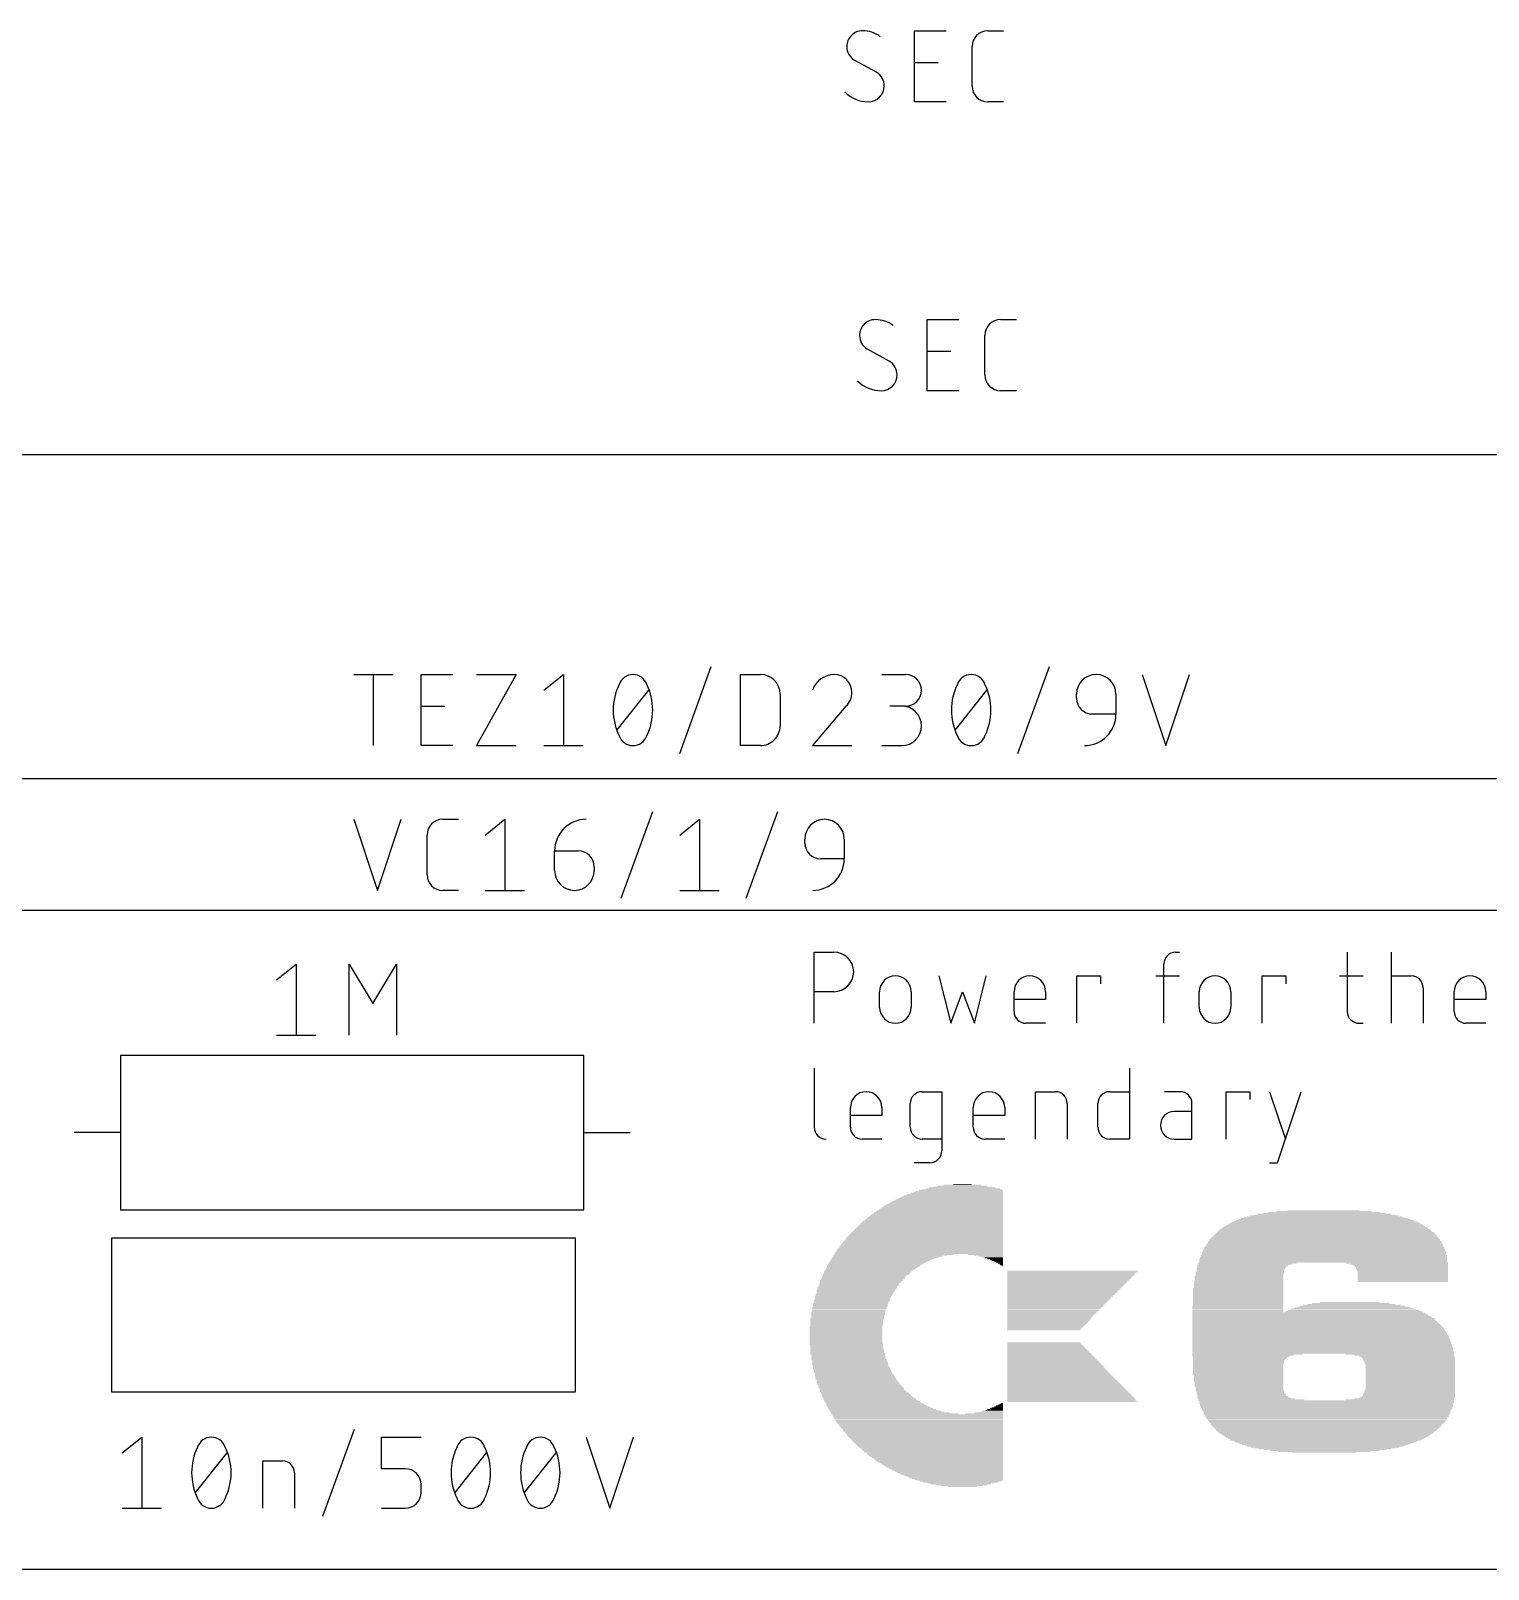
# Model space of a CAD drawing. Extents: x 0 to 124, y 0 to 91.
# Drawn here: x 26.81 to 50.78, y 0 to 25.3 of the extents above; entities that cross this region are included whole.
import ezdxf

# ---------------------------------------------------------------- set-up
doc = ezdxf.new("R2010")
doc.units = 0
doc.layers.add('20', color=30, linetype='CONTINUOUS')
doc.layers.add('21', color=253, linetype='CONTINUOUS')

# ---------------------------------------------------------------- blocks, each defined once
blk = doc.blocks.new('RECT')
blk.add_solid([(-0.5, -0.5), (0.5, -0.5), (-0.5, 0.5), (0.5, 0.5)])

msp = doc.modelspace()

# ---------------------------------------------------------------- linework, layer by layer
at = {"layer": '20'}
msp.add_line((11, 0), (112.5, 0), dxfattribs=at)
at = {"layer": '21'}
for p, q in [((41.3395, 24.1308), (41.3395, 25.2992)), ((41.3395, 25.2992), (41.8588, 25.2992)), ((42.5461, 25.2992), (42.8057, 25.2992)), ((40.7136, 24.6176), (40.3565, 24.8124)), ((42.2864, 24.3904), (42.2864, 25.0396)), ((41.3395, 24.7799), (41.729, 24.7799)), ((41.8588, 24.1308), (41.3395, 24.1308)), ((42.8057, 24.1308), (42.5461, 24.1308)), ((41.5495, 19.3808), (41.5495, 20.5492)), ((41.5495, 20.5492), (42.0688, 20.5492)), ((42.7561, 20.5492), (43.0157, 20.5492)), ((42.4964, 19.6404), (42.4964, 20.2896)), ((40.9236, 19.8676), (40.5665, 20.0624)), ((41.5495, 20.0299), (41.939, 20.0299)), ((42.0688, 19.3808), (41.5495, 19.3808)), ((43.0157, 19.3808), (42.7561, 19.3808)), ((22.21, 18.33), (61.21, 18.33)), ((32.1183, 14.713), (32.7674, 14.713)), ((32.4429, 13.5446), (32.4429, 14.713)), ((33.2255, 13.5446), (33.2255, 14.713)), ((33.2255, 14.713), (33.7447, 14.713)), ((34.1376, 14.713), (34.7867, 14.713)), ((34.7867, 14.713), (34.1376, 13.5446)), ((35.2425, 14.4533), (35.567, 14.713)), ((35.567, 14.713), (35.567, 13.5446)), ((37.4791, 13.4147), (37.9984, 14.8428)), ((38.481, 13.5446), (38.481, 14.713)), ((38.481, 14.713), (38.8055, 14.713)), ((40.8051, 14.713), (41.1945, 14.713)), ((43.0417, 13.4147), (43.561, 14.8428)), ((45.0836, 14.713), (45.473, 13.5446)), ((45.473, 13.5446), (45.8625, 14.713)), ((36.4504, 13.8042), (36.9697, 14.4533)), ((42.013, 13.8042), (42.5323, 14.4533)), ((33.2255, 14.1937), (33.6149, 14.1937)), ((39.1301, 14.3884), (39.1301, 13.8691)), ((40.2138, 14.1937), (39.6621, 13.5446)), ((41.1945, 14.1937), (40.9349, 14.1937)), ((44.0055, 14.3235), (44.0055, 14.3884)), ((44.6546, 14.3884), (44.6546, 14.0638)), ((44.6546, 14.0638), (44.2651, 14.0638)), ((33.7447, 13.5446), (33.2255, 13.5446)), ((34.1376, 13.5446), (34.7867, 13.5446)), ((35.2425, 13.5446), (35.8916, 13.5446)), ((38.8055, 13.5446), (38.481, 13.5446)), ((39.6621, 13.5446), (40.3112, 13.5446)), ((40.8051, 13.5446), (41.1296, 13.5446)), ((67.5, 13), (15.5, 13)), ((36.5153, 11.0335), (37.0346, 12.4615)), ((38.5727, 11.0335), (39.092, 12.4615)), ((32.1183, 12.3317), (32.5078, 11.1633)), ((32.5078, 11.1633), (32.8972, 12.3317)), ((33.5825, 12.3317), (33.8422, 12.3317)), ((34.2787, 12.0721), (34.6033, 12.3317)), ((34.6033, 12.3317), (34.6033, 11.1633)), ((37.4791, 12.0721), (37.8037, 12.3317)), ((37.8037, 12.3317), (37.8037, 11.1633)), ((33.3229, 11.4229), (33.3229, 12.0721)), ((39.5365, 11.9422), (39.5365, 12.0071)), ((40.1856, 12.0071), (40.1856, 11.6826)), ((35.4217, 11.8124), (35.8112, 11.8124)), ((35.4217, 11.4879), (35.4217, 11.8124)), ((40.1856, 11.6826), (39.7961, 11.6826)), ((36.0708, 11.5528), (36.0708, 11.4879)), ((33.8422, 11.1633), (33.5825, 11.1633)), ((34.2787, 11.1633), (34.9278, 11.1633)), ((37.4791, 11.1633), (38.1282, 11.1633)), ((70.21, 10.83), (13.21, 10.83)), ((39.6908, 8.9783), (39.6908, 10.1467)), ((39.6908, 10.1467), (40.0154, 10.1467)), ((45.635, 10.1467), (45.6999, 10.1467)), ((48.4587, 10.1467), (48.4587, 9.173)), ((49.1876, 8.9783), (49.1876, 10.1467)), ((30.8483, 9.6908), (31.1729, 9.9505)), ((31.1729, 9.9505), (31.1729, 8.782)), ((32.0407, 8.782), (32.0407, 9.9505)), ((32.0407, 9.9505), (32.4302, 9.3013)), ((32.4302, 9.3013), (32.8196, 9.9505)), ((32.8196, 9.9505), (32.8196, 8.782)), ((45.4402, 8.9783), (45.4402, 9.952)), ((41.7426, 9.7572), (41.9373, 8.9783)), ((42.3268, 8.9783), (42.5215, 9.7572)), ((44.0126, 8.9783), (44.0126, 9.7572)), ((44.0126, 9.7572), (44.4021, 9.7572)), ((44.4021, 9.7572), (44.4021, 9.6274)), ((45.3104, 9.7572), (45.6999, 9.7572)), ((47.0606, 8.9783), (47.0606, 9.7572)), ((47.0606, 9.7572), (47.4501, 9.7572)), ((47.4501, 9.7572), (47.4501, 9.6274)), ((48.3288, 9.7572), (48.7183, 9.7572)), ((49.1876, 9.7572), (49.5121, 9.7572)), ((40.0154, 9.4976), (39.6908, 9.4976)), ((40.7675, 9.2379), (40.7675, 9.4976)), ((41.2868, 9.4976), (41.2868, 9.2379)), ((41.9373, 8.9783), (42.132, 9.4976)), ((42.132, 9.4976), (42.3268, 8.9783)), ((42.9773, 9.173), (42.9773, 9.4976)), ((43.4966, 9.3678), (42.9773, 9.3678)), ((43.4966, 9.4976), (43.4966, 9.3678)), ((46.0253, 9.2379), (46.0253, 9.4976)), ((46.5446, 9.4976), (46.5446, 9.2379)), ((49.7069, 9.5625), (49.7069, 8.9783)), ((50.2163, 9.173), (50.2163, 9.4976)), ((50.7356, 9.3678), (50.2163, 9.3678)), ((50.7356, 9.4976), (50.7356, 9.3678)), ((43.4966, 8.9783), (43.172, 8.9783)), ((48.6534, 8.9783), (48.7183, 8.9783)), ((50.7356, 8.9783), (50.411, 8.9783)), ((30.8483, 8.782), (31.4974, 8.782)), ((35.9, 8.45), (28.28, 8.45)), ((28.28, 8.45), (28.28, 5.91)), ((35.9, 5.91), (35.9, 8.45)), ((39.6908, 8.2417), (39.6908, 7.268)), ((44.8755, 8.2417), (44.8755, 7.0733)), ((41.4649, 7.8522), (41.7894, 7.8522)), ((41.7894, 7.8522), (41.7894, 6.8786)), ((43.3334, 7.0733), (43.3334, 7.8522)), ((43.3334, 7.8522), (43.658, 7.8522)), ((44.551, 7.8522), (44.8755, 7.8522)), ((45.7095, 7.8522), (45.4499, 7.8522)), ((46.4643, 7.0733), (46.4643, 7.8522)), ((46.4643, 7.8522), (46.8537, 7.8522)), ((46.8537, 7.8522), (46.8537, 7.7224)), ((47.1815, 7.8522), (47.4412, 7.0733)), ((47.3114, 6.6838), (47.7008, 7.8522)), ((40.2854, 7.268), (40.2854, 7.5926)), ((40.8047, 7.5926), (40.8047, 7.4628)), ((41.2702, 7.268), (41.2702, 7.6575)), ((42.3047, 7.268), (42.3047, 7.5926)), ((42.824, 7.5926), (42.824, 7.4628)), ((43.8527, 7.6575), (43.8527, 7.0733)), ((44.3562, 7.268), (44.3562, 7.6575)), ((45.9042, 7.0733), (45.9042, 7.6575)), ((40.8047, 7.4628), (40.2854, 7.4628)), ((42.824, 7.4628), (42.3047, 7.4628)), ((45.9042, 7.5277), (45.6121, 7.5277)), ((28.28, 7.18), (27.518, 7.18)), ((35.9, 7.18), (36.662, 7.18)), ((40.8047, 7.0733), (40.4802, 7.0733)), ((41.7894, 7.0733), (41.4649, 7.0733)), ((42.824, 7.0733), (42.4995, 7.0733)), ((44.8755, 7.0733), (44.551, 7.0733)), ((45.6121, 7.0733), (45.9042, 7.0733)), ((41.5947, 6.6838), (41.3351, 6.6838)), ((47.1815, 6.6838), (47.3114, 6.6838)), ((28.28, 5.91), (35.9, 5.91)), ((28.14, 2.91), (28.14, 5.45)), ((28.14, 5.45), (35.76, 5.45)), ((35.76, 5.45), (35.76, 2.91)), ((35.76, 2.91), (28.14, 2.91)), ((31.6117, 0.8735), (32.131, 2.3015)), ((28.3083, 1.9121), (28.6329, 2.1717)), ((28.6329, 2.1717), (28.6329, 1.0033)), ((32.5755, 1.6524), (32.5755, 2.1717)), ((32.5755, 2.1717), (33.2246, 2.1717)), ((35.9396, 2.1717), (36.329, 1.0033)), ((36.329, 1.0033), (36.7185, 2.1717)), ((29.5162, 1.2629), (30.0355, 1.9121)), ((30.6211, 1.0033), (30.6211, 1.7822)), ((30.6211, 1.7822), (30.9457, 1.7822)), ((33.7834, 1.2629), (34.3027, 1.9121)), ((34.9264, 1.2629), (35.4457, 1.9121)), ((31.1404, 1.5875), (31.1404, 1.0033)), ((32.965, 1.6524), (32.5755, 1.6524)), ((33.2246, 1.2629), (33.2246, 1.3928)), ((28.3083, 1.0033), (28.9574, 1.0033)), ((32.5755, 1.0033), (32.965, 1.0033))]:
    msp.add_line(p, q, dxfattribs=at)
for centre, radius, start, end in [((40.4864, 25.0396), 0.2596, 89.9993, 180), ((40.4864, 24.8124), 0.4868, 53.1301, 89.9993), ((42.5461, 25.0396), 0.2596, 90.0007, 180), ((40.4904, 25.0396), 0.2637, 179.9998, 239.4902), ((40.5797, 24.3904), 0.2637, 0.0001, 59.4899), ((40.5837, 24.6793), 0.5485, 224.761, 269.9999), ((40.5837, 24.3904), 0.2596, 270, 0), ((42.5461, 24.3904), 0.2596, 180, 270), ((40.6964, 20.2896), 0.2596, 89.9993, 180), ((40.6964, 20.0624), 0.4868, 53.1301, 89.9993), ((42.7561, 20.2896), 0.2596, 90.0007, 180), ((40.7004, 20.2896), 0.2637, 179.9998, 239.4902), ((40.7897, 19.6404), 0.2637, 0.0001, 59.4899), ((40.7937, 19.9293), 0.5485, 224.761, 269.9999), ((40.7937, 19.6404), 0.2596, 270, 0), ((42.7561, 19.6404), 0.2596, 180, 270), ((36.71, 14.4728), 0.2402, 90, 161.0751), ((36.71, 14.4728), 0.2402, 18.9248, 90.0002), ((38.8055, 14.3884), 0.3246, 0, 90), ((40.0191, 14.3377), 0.3753, 90.0001, 162.0549), ((40.0191, 14.4209), 0.2921, 0, 90), ((41.1945, 14.4533), 0.2596, 270, 90), ((42.2726, 14.4728), 0.2402, 90, 161.0751), ((42.2726, 14.4728), 0.2402, 18.9248, 90.0002), ((44.33, 14.3884), 0.3246, 0, 180), ((37.3483, 14.1288), 0.9628, 154.0109, 180.0001), ((36.0718, 14.1288), 0.9629, 359.9999, 25.9891), ((39.9974, 14.4209), 0.3138, 313.604, 359.9996), ((42.9109, 14.1288), 0.9628, 154.0109, 180.0001), ((41.6343, 14.1288), 0.9629, 359.9999, 25.9891), ((41.1296, 13.8691), 0.3246, 270, 90), ((44.2651, 14.3235), 0.2596, 180, 270), ((37.3484, 14.1288), 0.9629, 180, 205.9888), ((36.0717, 14.1288), 0.9629, 334.0112, 360), ((42.9109, 14.1288), 0.9629, 180, 205.9888), ((41.6343, 14.1288), 0.9629, 334.0112, 360), ((44.1353, 14.0638), 0.5193, 270, 0), ((36.71, 13.7847), 0.2402, 198.9254, 269.9998), ((36.71, 13.7847), 0.2402, 270, 341.0747), ((38.8055, 13.8691), 0.3246, 269.9994, 0), ((42.2726, 13.7847), 0.2402, 198.9254, 269.9998), ((42.2726, 13.7847), 0.2402, 270, 341.0747), ((33.5825, 12.0721), 0.2596, 90.0007, 180), ((35.941, 11.8124), 0.5193, 90.0003, 180), ((39.8611, 12.0071), 0.3246, 0, 180), ((39.7961, 11.9422), 0.2596, 180, 270), ((35.8112, 11.5528), 0.2596, 0, 90), ((39.6663, 11.6826), 0.5193, 270, 0), ((33.5825, 11.4229), 0.2596, 180, 270), ((35.7463, 11.4879), 0.3246, 180, 0), ((40.0154, 9.8221), 0.3246, 270, 90), ((45.635, 9.952), 0.1947, 90.0009, 180), ((41.0271, 9.4976), 0.2596, 0, 180), ((43.2369, 9.4976), 0.2596, 0, 180), ((46.2849, 9.4976), 0.2596, 0, 180), ((49.5121, 9.5625), 0.1947, 0.0009, 90), ((50.4759, 9.4976), 0.2596, 0, 180), ((41.0271, 9.2379), 0.2596, 180, 0), ((43.172, 9.173), 0.1947, 180, 270), ((46.2849, 9.2379), 0.2596, 180, 0), ((48.6534, 9.173), 0.1947, 180, 270), ((50.411, 9.173), 0.1947, 180, 270), ((40.5451, 7.5926), 0.2596, 0, 180), ((41.4649, 7.6575), 0.1947, 90, 180), ((42.5644, 7.5926), 0.2596, 0, 180), ((43.658, 7.6575), 0.1947, 0.0009, 90), ((44.551, 7.6575), 0.1947, 90, 180), ((45.7095, 7.6575), 0.1947, 0, 90), ((45.6121, 7.3005), 0.2272, 90, 270), ((39.8855, 7.268), 0.1947, 180, 270), ((40.4802, 7.268), 0.1947, 180, 270), ((41.4649, 7.268), 0.1947, 180, 270), ((42.4995, 7.268), 0.1947, 180, 270), ((44.551, 7.268), 0.1947, 180, 270), ((41.5947, 6.8786), 0.1947, 270.0009, 0), ((29.7759, 1.9315), 0.2402, 90, 161.0751), ((29.7759, 1.9315), 0.2402, 18.9248, 90.0002), ((34.043, 1.9315), 0.2402, 90, 161.0751), ((34.043, 1.9315), 0.2402, 18.9248, 90.0002), ((35.186, 1.9315), 0.2402, 90, 161.0751), ((35.186, 1.9315), 0.2402, 18.9248, 90.0002), ((30.4141, 1.5875), 0.9628, 154.0109, 180.0001), ((29.1376, 1.5875), 0.9629, 359.9999, 25.9891), ((30.9457, 1.5875), 0.1947, 0.0009, 90), ((34.6813, 1.5875), 0.9628, 154.0109, 180.0001), ((33.4047, 1.5875), 0.9629, 359.9999, 25.9891), ((35.8243, 1.5875), 0.9628, 154.0109, 180.0001), ((34.5477, 1.5875), 0.9629, 359.9999, 25.9891), ((30.4142, 1.5875), 0.9629, 180, 205.9888), ((29.1375, 1.5875), 0.9629, 334.0112, 360), ((32.965, 1.3928), 0.2596, 0, 90), ((34.6814, 1.5875), 0.9629, 180, 205.9888), ((33.4047, 1.5875), 0.9629, 334.0112, 360), ((35.8244, 1.5875), 0.9629, 180, 205.9888), ((34.5477, 1.5875), 0.9629, 334.0112, 360), ((29.7759, 1.2435), 0.2402, 198.9254, 269.9998), ((29.7759, 1.2435), 0.2402, 270, 341.0747), ((32.965, 1.2629), 0.2596, 270, 0), ((34.043, 1.2435), 0.2402, 198.9254, 269.9998), ((34.043, 1.2435), 0.2402, 270, 341.0747), ((35.186, 1.2435), 0.2402, 198.9254, 269.9998), ((35.186, 1.2435), 0.2402, 270, 341.0747)]:
    msp.add_arc(centre, radius, start, end, dxfattribs=at)

# ---------------------------------------------------------------- block references
at = {"layer": '21', "yscale": 0.0144}
for p, xscale in [((42.1281, 6.3287), 0.3024), ((41.9121, 6.0695), 1.7712), ((41.9193, 6.0838), 1.7568), ((41.9409, 6.0983), 1.7136), ((41.9553, 6.1127), 1.6848), ((41.9697, 6.1271), 1.656), ((41.9841, 6.1414), 1.6272), ((42.0057, 6.1559), 1.584), ((42.0201, 6.1703), 1.5552), ((42.0417, 6.1847), 1.512), ((42.0633, 6.1991), 1.4688), ((42.0849, 6.2134), 1.4256), ((42.1065, 6.2279), 1.3824), ((42.1209, 6.2423), 1.3248), ((42.1281, 6.2567), 1.224), ((42.1209, 6.2711), 1.0944), ((42.1281, 6.2854), 0.9648), ((42.1281, 6.2999), 0.8208), ((42.1281, 6.3143), 0.6192), ((41.7105, 5.8247), 2.1744), ((41.7177, 5.8391), 2.16), ((41.7321, 5.8535), 2.1312), ((41.7393, 5.8679), 2.1168), ((41.7537, 5.8822), 2.088), ((41.7609, 5.8967), 2.0736), ((41.7753, 5.9111), 2.0448), ((41.7825, 5.9255), 2.0304), ((41.7969, 5.9398), 2.0016), ((41.8041, 5.9543), 1.9872), ((41.8185, 5.9687), 1.9584), ((41.8257, 5.9831), 1.944), ((41.8401, 5.9975), 1.9152), ((41.8545, 6.0118), 1.8864), ((41.8689, 6.0263), 1.8576), ((41.8833, 6.0407), 1.8288), ((41.8977, 6.0551), 1.8), ((48.0897, 5.8247), 2.3184), ((48.0825, 5.8391), 2.1888), ((48.0825, 5.8535), 2.016), ((48.0825, 5.8679), 1.8432), ((48.0753, 5.8822), 1.5696), ((48.0681, 5.8967), 1.1808), ((41.5665, 5.5655), 2.4624), ((41.5737, 5.5799), 2.448), ((41.5809, 5.5943), 2.4336), ((41.5881, 5.6086), 2.4192), ((41.5953, 5.6231), 2.4048), ((41.6025, 5.6375), 2.3904), ((41.6097, 5.6519), 2.376), ((41.6169, 5.6663), 2.3616), ((41.6241, 5.6806), 2.3472), ((41.6313, 5.6951), 2.3328), ((41.6385, 5.7095), 2.3184), ((41.6457, 5.7239), 2.304), ((41.6601, 5.7382), 2.2752), ((41.6673, 5.7527), 2.2608), ((41.6745, 5.7671), 2.2464), ((41.6817, 5.7815), 2.232), ((41.6961, 5.7959), 2.2032), ((41.7033, 5.8102), 2.1888), ((48.0897, 5.5655), 3.4992), ((48.0897, 5.5799), 3.4704), ((48.0969, 5.5943), 3.4272), ((48.0897, 5.6086), 3.384), ((48.0897, 5.6231), 3.3552), ((48.0897, 5.6375), 3.2976), ((48.0897, 5.6519), 3.24), ((48.0897, 5.6663), 3.2112), ((48.0897, 5.6806), 3.1536), ((48.0897, 5.6951), 3.096), ((48.0897, 5.7095), 3.0384), ((48.0825, 5.7239), 2.9664), ((48.0897, 5.7382), 2.8944), ((48.0825, 5.7527), 2.8224), ((48.0825, 5.7671), 2.736), ((48.0825, 5.7815), 2.6496), ((48.0897, 5.7959), 2.5488), ((48.0825, 5.8102), 2.448), ((41.4513, 5.3063), 2.6928), ((41.4585, 5.3207), 2.6784), ((41.4657, 5.335), 2.664), ((41.4729, 5.3639), 2.6496), ((41.4729, 5.3495), 2.6496), ((41.4801, 5.3783), 2.6352), ((41.4873, 5.3927), 2.6208), ((41.4945, 5.407), 2.6064), ((41.5017, 5.4359), 2.592), ((41.5017, 5.4215), 2.592), ((41.5089, 5.4503), 2.5776), ((41.5161, 5.4647), 2.5632), ((41.5233, 5.479), 2.5488), ((41.5305, 5.4935), 2.5344), ((41.5377, 5.5079), 2.52), ((41.5449, 5.5223), 2.5056), ((41.5521, 5.5366), 2.4912), ((41.5593, 5.5511), 2.4768), ((48.0825, 5.3063), 3.9168), ((48.0825, 5.335), 3.888), ((48.0897, 5.3207), 3.9024), ((48.0897, 5.3495), 3.8736), ((48.0897, 5.3783), 3.8448), ((48.0897, 5.3639), 3.8448), ((48.0897, 5.3927), 3.816), ((48.0897, 5.4215), 3.7872), ((48.0897, 5.407), 3.7872), ((48.0897, 5.4359), 3.7584), ((48.0897, 5.4503), 3.7296), ((48.0897, 5.4647), 3.7008), ((48.0969, 5.479), 3.6864), ((48.0969, 5.4935), 3.6576), ((48.0969, 5.5079), 3.6288), ((48.0969, 5.5223), 3.6), ((48.0969, 5.5366), 3.5712), ((48.0897, 5.5511), 3.528), ((40.7529, 5.0615), 1.6128), ((40.7889, 5.0903), 1.656), ((40.7745, 5.0758), 1.6272), ((40.8177, 5.1047), 1.6848), ((40.8681, 5.1334), 1.7568), ((40.8465, 5.1191), 1.7136), ((40.9401, 5.1623), 1.872), ((40.9041, 5.1479), 1.8), ((41.0049, 5.1767), 1.9728), ((41.4153, 5.2054), 2.7648), ((41.4153, 5.1911), 2.7648), ((41.4225, 5.2199), 2.7504), ((41.4297, 5.2487), 2.736), ((41.4297, 5.2343), 2.736), ((41.4369, 5.2631), 2.7216), ((41.4441, 5.2774), 2.7072), ((41.4513, 5.2919), 2.6928), ((42.5097, 5.1767), 0.576), ((42.5601, 5.1623), 0.4752), ((42.5961, 5.1479), 0.4032), ((42.6249, 5.1334), 0.3456), ((42.6465, 5.1191), 0.3024), ((42.6681, 5.1047), 0.2592), ((42.6897, 5.0903), 0.216), ((42.7041, 5.0758), 0.1872), ((42.7257, 5.0615), 0.144), ((48.0609, 5.0903), 4.0752), ((48.0609, 5.0758), 4.0752), ((48.0609, 5.0615), 4.0752), ((48.0681, 5.1334), 4.0608), ((48.0681, 5.1191), 4.0608), ((48.0681, 5.1047), 4.0608), ((48.0753, 5.1623), 4.0464), ((48.0753, 5.1479), 4.0464), ((48.0753, 5.2054), 4.0176), ((48.0753, 5.1911), 4.0176), ((48.0753, 5.1767), 4.0176), ((48.0753, 5.2343), 3.9888), ((48.0825, 5.2199), 4.0032), ((48.0825, 5.2631), 3.9744), ((48.0825, 5.2487), 3.9744), ((48.0825, 5.2919), 3.9456), ((48.0825, 5.2774), 3.9456), ((40.5009, 4.8022), 1.368), ((40.5369, 4.8455), 1.4112), ((40.5225, 4.8311), 1.3824), ((40.5153, 4.8167), 1.368), ((40.5585, 4.8742), 1.4256), ((40.5513, 4.8599), 1.4112), ((40.5801, 4.9031), 1.44), ((40.5729, 4.8887), 1.4256), ((40.6089, 4.9318), 1.4688), ((40.5945, 4.9175), 1.44), ((40.6377, 4.9607), 1.4976), ((40.6233, 4.9463), 1.4688), ((40.6665, 4.9895), 1.5264), ((40.6521, 4.9751), 1.4976), ((40.6953, 5.0183), 1.5552), ((40.6809, 5.0038), 1.5264), ((40.7169, 5.0327), 1.5696), ((40.7385, 5.0471), 1.584), ((42.7401, 5.0471), 0.1152), ((42.7545, 5.0327), 0.0864), ((42.7689, 5.0183), 0.0576), ((42.7761, 5.0038), 0.0432), ((42.7905, 4.9895), 0.0144), ((43.9425, 4.9031), 2.1456), ((43.9353, 4.8887), 2.1312), ((43.9281, 4.8742), 2.1168), ((43.9209, 4.8599), 2.1024), ((43.9137, 4.8455), 2.088), ((43.9065, 4.8311), 2.0736), ((43.8993, 4.8167), 2.0592), ((43.8921, 4.8022), 2.0448), ((46.6785, 4.8167), 1.4544), ((46.6785, 4.8022), 1.4544), ((46.6929, 4.8887), 1.4544), ((46.6929, 4.8742), 1.4544), ((46.6857, 4.8599), 1.44), ((46.6857, 4.8455), 1.44), ((46.6857, 4.8311), 1.44), ((46.7073, 4.9463), 1.4544), ((46.7073, 4.9318), 1.4544), ((46.7001, 4.9175), 1.44), ((46.7001, 4.9031), 1.44), ((46.7505, 5.0038), 1.512), ((46.7361, 4.9895), 1.4832), ((46.7289, 4.9751), 1.4688), ((46.7217, 4.9607), 1.4544), ((48.0609, 5.0471), 4.104), ((46.8153, 5.0327), 1.6128), ((46.7793, 5.0183), 1.5408), ((49.2777, 5.0327), 1.6704), ((49.3137, 5.0183), 1.5984), ((49.3281, 5.0038), 1.5696), ((49.3425, 4.9895), 1.5408), ((49.3497, 4.9751), 1.5264), ((49.3569, 4.9607), 1.512), ((49.3569, 4.9463), 1.512), ((49.3641, 4.9318), 1.4976), ((49.3641, 4.9175), 1.4976), ((49.3713, 4.9031), 1.4832), ((49.3713, 4.8887), 1.4832), ((49.3713, 4.8742), 1.4832), ((49.3713, 4.8599), 1.4832), ((49.3713, 4.8455), 1.4832), ((49.3713, 4.8311), 1.4832), ((49.3713, 4.8167), 1.4832), ((49.3713, 4.8022), 1.4832), ((40.3785, 4.5863), 1.296), ((40.3713, 4.5719), 1.2816), ((40.3641, 4.5575), 1.2672), ((40.4001, 4.6295), 1.3104), ((40.3929, 4.6151), 1.296), ((40.3857, 4.6006), 1.2816), ((40.4145, 4.6582), 1.3104), ((40.4073, 4.6439), 1.296), ((40.4361, 4.7015), 1.3248), ((40.4289, 4.6871), 1.3104), ((40.4289, 4.6726), 1.3104), ((40.4649, 4.7447), 1.3536), ((40.4577, 4.7302), 1.3392), ((40.4505, 4.7159), 1.3248), ((40.4865, 4.7735), 1.368), ((40.4793, 4.7591), 1.3536), ((40.5009, 4.7879), 1.368), ((43.8849, 4.7879), 2.0304), ((43.8777, 4.7735), 2.016), ((43.8705, 4.7591), 2.0016), ((43.8633, 4.7447), 1.9872), ((43.8561, 4.7302), 1.9728), ((43.8489, 4.7159), 1.9584), ((43.8417, 4.7015), 1.944), ((43.8345, 4.6871), 1.9296), ((43.8273, 4.6726), 1.9152), ((43.8201, 4.6582), 1.9008), ((43.8129, 4.6439), 1.8864), ((43.8057, 4.6295), 1.872), ((43.7985, 4.6151), 1.8576), ((43.7913, 4.6006), 1.8432), ((43.7841, 4.5863), 1.8288), ((43.7769, 4.5719), 1.8144), ((43.7697, 4.5575), 1.8), ((46.6641, 4.6151), 1.4832), ((46.6641, 4.6006), 1.4832), ((46.6641, 4.5863), 1.4832), ((46.6641, 4.5719), 1.4832), ((46.6641, 4.5575), 1.4832), ((46.6713, 4.7302), 1.4688), ((46.6713, 4.7159), 1.4688), ((46.6713, 4.7015), 1.4688), ((46.6713, 4.6871), 1.4688), ((46.6713, 4.6726), 1.4688), ((46.6713, 4.6582), 1.4688), ((46.6713, 4.6439), 1.4688), ((46.6713, 4.6295), 1.4688), ((46.6785, 4.7879), 1.4544), ((46.6785, 4.7735), 1.4544), ((46.6785, 4.7591), 1.4544), ((46.6785, 4.7447), 1.4544), ((49.3713, 4.7879), 1.4832), ((49.3713, 4.7735), 1.4832), ((49.3713, 4.7591), 1.4832), ((49.3713, 4.7447), 1.4832), ((49.3713, 4.7302), 1.4832), ((40.2705, 4.3127), 1.224), ((40.2705, 4.2983), 1.224), ((40.2921, 4.3703), 1.2384), ((40.2849, 4.3559), 1.224), ((40.2849, 4.3415), 1.224), ((40.2849, 4.327), 1.224), ((40.3137, 4.4279), 1.2528), ((40.3065, 4.4135), 1.2384), ((40.3065, 4.399), 1.2384), ((40.2993, 4.3847), 1.224), ((40.3281, 4.4855), 1.2528), ((40.3281, 4.471), 1.2528), ((40.3209, 4.4566), 1.2384), ((40.3209, 4.4423), 1.2384), ((40.3497, 4.5286), 1.2672), ((40.3497, 4.5143), 1.2672), ((40.3425, 4.4999), 1.2528), ((40.3641, 4.5431), 1.2672), ((43.7625, 4.5431), 1.7856), ((43.7553, 4.5286), 1.7712), ((43.7481, 4.5143), 1.7568), ((43.7409, 4.4999), 1.7424), ((43.7337, 4.4855), 1.728), ((43.7265, 4.471), 1.7136), ((43.7193, 4.4566), 1.6992), ((43.7121, 4.4423), 1.6848), ((43.7049, 4.4279), 1.6704), ((43.6977, 4.4135), 1.656), ((43.6905, 4.399), 1.6416), ((43.6833, 4.3847), 1.6272), ((43.6761, 4.3703), 1.6128), ((43.6689, 4.3559), 1.5984), ((43.6617, 4.3415), 1.584), ((43.6545, 4.327), 1.5696), ((43.6473, 4.3127), 1.5552), ((43.6401, 4.2983), 1.5408), ((46.6569, 4.327), 1.4976), ((46.6569, 4.3127), 1.4976), ((46.6569, 4.2983), 1.4976), ((46.6641, 4.5431), 1.4832), ((46.6641, 4.5286), 1.4832), ((46.6641, 4.5143), 1.4832), ((46.6641, 4.4999), 1.4832), ((46.6641, 4.4855), 1.4832), ((46.6641, 4.471), 1.4832), ((46.6641, 4.4566), 1.4832), ((46.6641, 4.4423), 1.4832), ((46.6641, 4.4279), 1.4832), ((46.6641, 4.4135), 1.4832), ((46.6641, 4.399), 1.4832), ((46.6641, 4.3847), 1.4832), ((46.6641, 4.3703), 1.4832), ((46.6641, 4.3559), 1.4832), ((46.6641, 4.3415), 1.4832), ((48.5505, 4.2983), 1.9152), ((48.5505, 4.3127), 1.8288), ((48.5433, 4.327), 1.728), ((48.5361, 4.3415), 1.5984), ((48.5289, 4.3559), 1.44), ((48.5145, 4.3703), 1.2672), ((48.5001, 4.3847), 0.9792), ((40.2345, 4.1254), 1.2096), ((40.2345, 4.1111), 1.2096), ((40.2273, 4.0967), 1.1952), ((40.2273, 4.0823), 1.1952), ((40.2273, 4.0678), 1.1952), ((40.2273, 4.0534), 1.1952), ((40.2489, 4.2263), 1.2096), ((40.2489, 4.2119), 1.2096), ((40.2489, 4.1974), 1.2096), ((40.2489, 4.1831), 1.2096), ((40.2417, 4.1687), 1.1952), ((40.2417, 4.1543), 1.1952), ((40.2417, 4.1399), 1.1952), ((40.2705, 4.2839), 1.224), ((40.2633, 4.2694), 1.2096), ((40.2633, 4.255), 1.2096), ((40.2633, 4.2407), 1.2096), ((43.6329, 4.2839), 1.5264), ((43.6257, 4.2694), 1.512), ((43.6185, 4.255), 1.4976), ((43.6113, 4.2407), 1.4832), ((43.6041, 4.2263), 1.4688), ((43.5969, 4.2119), 1.4544), ((43.5897, 4.1974), 1.44), ((43.5825, 4.1831), 1.4256), ((43.5753, 4.1687), 1.4112), ((43.5681, 4.1543), 1.3968), ((43.5609, 4.1399), 1.3824), ((43.5537, 4.1254), 1.368), ((43.5537, 4.1111), 1.368), ((43.5465, 4.0967), 1.3536), ((43.5393, 4.0823), 1.3392), ((43.5321, 4.0678), 1.3248), ((43.5249, 4.0534), 1.3104), ((46.6569, 4.2839), 1.4976), ((46.6569, 4.2694), 1.4976), ((46.6569, 4.255), 1.4976), ((46.6569, 4.2407), 1.4976), ((46.6569, 4.2263), 1.4976), ((47.8233, 4.2119), 3.8304), ((47.8377, 4.1974), 3.8592), ((47.8449, 4.1831), 3.8736), ((47.8593, 4.1687), 3.9024), ((47.8737, 4.1543), 3.9312), ((47.8809, 4.1399), 3.9456), ((47.8953, 4.1254), 3.9744), ((47.9025, 4.1111), 3.9888), ((47.9097, 4.0967), 4.0032), ((47.9169, 4.0823), 4.0176), ((47.9241, 4.0678), 4.032), ((47.9313, 4.0534), 4.0464), ((48.5649, 4.2263), 2.2896), ((48.5577, 4.2407), 2.2176), ((48.5577, 4.255), 2.16), ((48.5577, 4.2694), 2.0736), ((48.5505, 4.2839), 2.0016), ((40.2129, 3.9815), 1.1952), ((40.2129, 3.9671), 1.1952), ((40.2129, 3.9527), 1.1952), ((40.2129, 3.9383), 1.1952), ((40.2129, 3.9239), 1.1952), ((40.2129, 3.9095), 1.1952), ((40.2129, 3.8951), 1.1952), ((40.2129, 3.8807), 1.1952), ((40.2129, 3.8662), 1.1952), ((40.2129, 3.8519), 1.1952), ((40.2129, 3.8375), 1.1952), ((40.2129, 3.8231), 1.1952), ((40.2129, 3.8087), 1.1952), ((40.2129, 3.7943), 1.1952), ((40.2273, 4.0391), 1.1952), ((40.2273, 4.0247), 1.1952), ((40.2273, 4.0103), 1.1952), ((40.2201, 3.9959), 1.1808), ((43.5177, 4.0391), 1.296), ((43.5105, 4.0247), 1.2816), ((43.5033, 4.0103), 1.2672), ((43.4961, 3.9959), 1.2528), ((43.4889, 3.9815), 1.2384), ((43.4817, 3.9671), 1.224), ((43.4745, 3.9527), 1.2096), ((43.4673, 3.9383), 1.1952), ((47.9385, 4.0391), 4.0608), ((47.9457, 4.0247), 4.0752), ((47.9529, 4.0103), 4.0896), ((47.9601, 3.9959), 4.104), ((47.9673, 3.9815), 4.1184), ((47.9745, 3.9671), 4.1328), ((47.9817, 3.9527), 4.1472), ((47.9817, 3.9383), 4.1472), ((47.9889, 3.9239), 4.1616), ((47.9961, 3.9095), 4.176), ((47.9961, 3.8951), 4.176), ((48.0033, 3.8807), 4.1904), ((48.0033, 3.8662), 4.1904), ((48.0105, 3.8519), 4.2048), ((48.0177, 3.8375), 4.2192), ((48.0177, 3.8231), 4.2192), ((48.0177, 3.8087), 4.2192), ((48.0249, 3.7943), 4.2336), ((40.2129, 3.7799), 1.1952), ((40.2129, 3.7654), 1.1952), ((40.2129, 3.7511), 1.1952), ((40.2129, 3.7367), 1.1952), ((40.2129, 3.7223), 1.1952), ((40.2201, 3.7079), 1.2096), ((40.2201, 3.6935), 1.2096), ((40.2273, 3.6791), 1.1952), ((40.2273, 3.6646), 1.1952), ((40.2273, 3.6503), 1.1952), ((40.2273, 3.6359), 1.1952), ((40.2345, 3.6215), 1.2096), ((40.2345, 3.6071), 1.2096), ((40.2345, 3.5927), 1.2096), ((40.2345, 3.5783), 1.2096), ((40.2345, 3.5638), 1.2096), ((40.2417, 3.5495), 1.224), ((40.2417, 3.5351), 1.224), ((43.4673, 3.7223), 1.1952), ((43.4745, 3.7079), 1.2096), ((43.4817, 3.6935), 1.224), ((43.4889, 3.6791), 1.2384), ((43.4961, 3.6646), 1.2528), ((43.5033, 3.6503), 1.2672), ((43.5105, 3.6359), 1.2816), ((43.5177, 3.6215), 1.296), ((43.5249, 3.6071), 1.3104), ((43.5321, 3.5927), 1.3248), ((43.5393, 3.5783), 1.3392), ((43.5465, 3.5638), 1.3536), ((43.5537, 3.5495), 1.368), ((43.5609, 3.5351), 1.3824), ((48.0249, 3.7799), 4.2336), ((48.0321, 3.7654), 4.248), ((48.0321, 3.7511), 4.248), ((48.0393, 3.7367), 4.2624), ((48.0393, 3.7223), 4.2624), ((48.0393, 3.7079), 4.2624), ((48.0465, 3.6935), 4.2768), ((48.0465, 3.6791), 4.2768), ((48.0465, 3.6646), 4.2768), ((48.0465, 3.6503), 4.2768), ((48.0537, 3.6359), 4.2912), ((48.0537, 3.6215), 4.2912), ((48.0537, 3.6071), 4.2912), ((48.0537, 3.5927), 4.2912), ((48.0609, 3.5783), 4.3056), ((48.0609, 3.5638), 4.3056), ((48.0609, 3.5495), 4.3056), ((46.8153, 3.5351), 1.8144), ((49.3209, 3.5351), 1.7856), ((40.2489, 3.5207), 1.2096), ((40.2489, 3.5063), 1.2096), ((40.2561, 3.4919), 1.224), ((40.2561, 3.4775), 1.224), ((40.2561, 3.463), 1.224), ((40.2633, 3.4487), 1.2384), ((40.2633, 3.4343), 1.2384), ((40.2705, 3.4199), 1.224), ((40.2777, 3.4055), 1.2384), ((40.2777, 3.3911), 1.2384), ((40.2849, 3.3767), 1.2528), ((40.2849, 3.3622), 1.2528), ((40.2849, 3.3479), 1.2528), ((40.2993, 3.3335), 1.2528), ((40.2993, 3.3191), 1.2528), ((40.3065, 3.3047), 1.2672), ((40.3065, 3.2903), 1.2672), ((43.5681, 3.5207), 1.3968), ((43.5753, 3.5063), 1.4112), ((43.5825, 3.4919), 1.4256), ((43.5897, 3.4775), 1.44), ((43.5969, 3.463), 1.4544), ((43.6041, 3.4487), 1.4688), ((43.6113, 3.4343), 1.4832), ((43.6185, 3.4199), 1.4976), ((43.6257, 3.4055), 1.512), ((43.6329, 3.3911), 1.5264), ((43.6401, 3.3767), 1.5408), ((43.6473, 3.3622), 1.5552), ((43.6545, 3.3479), 1.5696), ((43.6617, 3.3335), 1.584), ((43.6617, 3.3191), 1.584), ((43.6689, 3.3047), 1.5984), ((43.6761, 3.2903), 1.6128), ((46.7433, 3.5207), 1.6704), ((46.7145, 3.5063), 1.6128), ((46.7073, 3.4919), 1.5696), ((46.6929, 3.4775), 1.5408), ((46.6857, 3.463), 1.5264), ((46.6785, 3.4487), 1.512), ((46.6785, 3.4343), 1.512), ((46.6713, 3.4199), 1.4976), ((46.6713, 3.4055), 1.4976), ((46.6713, 3.3911), 1.4976), ((46.6641, 3.3767), 1.4832), ((46.6641, 3.3622), 1.4832), ((46.6641, 3.3479), 1.4832), ((46.6641, 3.3335), 1.4832), ((46.6641, 3.3191), 1.4832), ((46.6641, 3.3047), 1.4832), ((46.6641, 3.2903), 1.4832), ((49.3929, 3.5207), 1.6416), ((49.4289, 3.5063), 1.5696), ((49.4505, 3.4919), 1.5552), ((49.4649, 3.4775), 1.5264), ((49.4721, 3.463), 1.512), ((49.4721, 3.4487), 1.512), ((49.4793, 3.4343), 1.4976), ((49.4793, 3.4199), 1.4976), ((49.4865, 3.4055), 1.4832), ((49.4865, 3.3911), 1.4832), ((49.4865, 3.3767), 1.4832), ((49.4937, 3.3622), 1.4688), ((49.4937, 3.3479), 1.4688), ((49.4937, 3.3335), 1.4688), ((49.4937, 3.3191), 1.4688), ((49.4937, 3.3047), 1.4688), ((49.4937, 3.2903), 1.4688), ((40.3209, 3.2759), 1.2672), ((40.3209, 3.2614), 1.2672), ((40.3281, 3.2471), 1.2816), ((40.3281, 3.2327), 1.2816), ((40.3425, 3.2183), 1.2816), ((40.3497, 3.2039), 1.296), ((40.3497, 3.1895), 1.296), ((40.3569, 3.1751), 1.3104), ((40.3641, 3.1606), 1.296), ((40.3713, 3.1463), 1.3104), ((40.3785, 3.1319), 1.3248), ((40.3785, 3.1175), 1.3248), ((40.3929, 3.1031), 1.3248), ((40.4001, 3.0887), 1.3392), ((40.4073, 3.0743), 1.3536), ((40.4145, 3.0598), 1.3392), ((40.4217, 3.0455), 1.3536), ((40.4289, 3.0311), 1.368), ((43.6833, 3.2759), 1.6272), ((43.6905, 3.2614), 1.6416), ((43.6977, 3.2471), 1.656), ((43.7049, 3.2327), 1.6704), ((43.7121, 3.2183), 1.6848), ((43.7193, 3.2039), 1.6992), ((43.7265, 3.1895), 1.7136), ((43.7337, 3.1751), 1.728), ((43.7409, 3.1606), 1.7424), ((43.7481, 3.1463), 1.7568), ((43.7553, 3.1319), 1.7712), ((43.7625, 3.1175), 1.7856), ((43.7697, 3.1031), 1.8), ((43.7769, 3.0887), 1.8144), ((43.7841, 3.0743), 1.8288), ((43.7913, 3.0598), 1.8432), ((43.7985, 3.0455), 1.8576), ((43.8057, 3.0311), 1.872), ((46.6641, 3.2759), 1.4832), ((46.6641, 3.2614), 1.4832), ((46.6641, 3.2471), 1.4832), ((46.6641, 3.2327), 1.4832), ((46.6641, 3.2183), 1.4832), ((46.6641, 3.2039), 1.4832), ((46.6713, 3.1895), 1.4688), ((46.6713, 3.1751), 1.4688), ((46.6713, 3.1606), 1.4688), ((46.6713, 3.1463), 1.4688), ((46.6713, 3.1319), 1.4688), ((46.6713, 3.1175), 1.4688), ((46.6713, 3.1031), 1.4688), ((46.6713, 3.0887), 1.4688), ((46.6785, 3.0743), 1.4544), ((46.6785, 3.0598), 1.4544), ((46.6785, 3.0455), 1.4544), ((46.6785, 3.0311), 1.4544), ((49.4937, 3.2759), 1.4688), ((49.4937, 3.2614), 1.4688), ((49.4937, 3.2471), 1.4688), ((49.4937, 3.2327), 1.4688), ((49.4937, 3.2183), 1.4688), ((49.4937, 3.2039), 1.4688), ((49.4937, 3.1895), 1.4688), ((49.4937, 3.1751), 1.4688), ((49.4937, 3.1606), 1.4688), ((49.4937, 3.1463), 1.4688), ((49.4937, 3.1319), 1.4688), ((49.4937, 3.1175), 1.4688), ((49.4937, 3.1031), 1.4688), ((49.4937, 3.0887), 1.4688), ((49.4937, 3.0743), 1.4688), ((49.4937, 3.0598), 1.4688), ((49.4937, 3.0455), 1.4688), ((49.4937, 3.0311), 1.4688), ((40.4433, 3.0167), 1.368), ((40.4505, 3.0023), 1.3824), ((40.4577, 2.9879), 1.3968), ((40.4721, 2.9735), 1.3968), ((40.4721, 2.959), 1.3968), ((40.4865, 2.9447), 1.3968), ((40.4937, 2.9303), 1.4112), ((40.5009, 2.9159), 1.4256), ((40.5225, 2.9015), 1.44), ((40.5297, 2.8871), 1.4544), ((40.5441, 2.8727), 1.4544), ((40.5513, 2.8582), 1.4688), ((40.5585, 2.8439), 1.4832), ((40.5729, 2.8295), 1.4832), ((40.5873, 2.8151), 1.512), ((40.6017, 2.8007), 1.512), ((40.6089, 2.7863), 1.5264), ((43.8129, 3.0167), 1.8864), ((43.8201, 3.0023), 1.9008), ((43.8273, 2.9879), 1.9152), ((43.8345, 2.9735), 1.9296), ((43.8417, 2.959), 1.944), ((43.8489, 2.9447), 1.9584), ((43.8561, 2.9303), 1.9728), ((43.8633, 2.9159), 1.9872), ((43.8705, 2.9015), 2.0016), ((43.8777, 2.8871), 2.016), ((43.8849, 2.8727), 2.0304), ((43.8921, 2.8582), 2.0448), ((43.8993, 2.8439), 2.0592), ((43.9065, 2.8295), 2.0736), ((43.9137, 2.8151), 2.088), ((43.9209, 2.8007), 2.1024), ((43.9209, 2.7863), 2.1024), ((46.6785, 3.0167), 1.4544), ((46.6785, 3.0023), 1.4544), ((46.6857, 2.9879), 1.44), ((46.6857, 2.9735), 1.44), ((46.6857, 2.959), 1.44), ((46.6857, 2.9447), 1.44), ((46.6929, 2.9303), 1.4544), ((46.7001, 2.9159), 1.44), ((46.7001, 2.9015), 1.44), ((46.7073, 2.8871), 1.4544), ((46.7145, 2.8727), 1.4688), ((46.7217, 2.8582), 1.4544), ((46.7361, 2.8439), 1.4832), ((46.7433, 2.8295), 1.4976), ((46.7649, 2.8151), 1.5408), ((46.8009, 2.8007), 1.584), ((46.8801, 2.7863), 1.7424), ((49.3209, 2.7863), 1.7856), ((49.3929, 2.8007), 1.6416), ((49.4361, 2.8151), 1.584), ((49.4505, 2.8295), 1.5552), ((49.4649, 2.8439), 1.5264), ((49.4721, 2.8727), 1.512), ((49.4721, 2.8582), 1.512), ((49.4793, 2.9015), 1.4976), ((49.4793, 2.8871), 1.4976), ((49.4865, 2.9447), 1.4832), ((49.4865, 2.9303), 1.4832), ((49.4865, 2.9159), 1.4832), ((49.4937, 3.0167), 1.4688), ((49.4937, 3.0023), 1.4688), ((49.4937, 2.9879), 1.4688), ((49.4937, 2.9735), 1.4688), ((49.4937, 2.959), 1.4688), ((40.6305, 2.7719), 1.5408), ((40.6449, 2.7574), 1.5696), ((40.6593, 2.7431), 1.5696), ((40.6737, 2.7287), 1.5984), ((40.6953, 2.7143), 1.6128), ((40.7025, 2.6999), 1.6272), ((40.7241, 2.6855), 1.6416), ((40.7457, 2.6711), 1.6848), ((40.7673, 2.6566), 1.6992), ((40.7817, 2.6423), 1.728), ((40.8105, 2.6279), 1.7568), ((40.8393, 2.6135), 1.7856), ((40.8609, 2.5991), 1.8288), ((40.8969, 2.5847), 1.872), ((40.9401, 2.5703), 1.9584), ((41.0193, 2.5558), 2.088), ((41.3937, 2.5415), 2.808), ((41.3937, 2.5271), 2.808), ((42.4881, 2.5558), 0.6192), ((42.5673, 2.5703), 0.4608), ((42.6033, 2.5847), 0.3888), ((42.6249, 2.5991), 0.3456), ((42.6537, 2.6135), 0.288), ((42.6681, 2.6279), 0.2592), ((42.6897, 2.6423), 0.216), ((42.7041, 2.6566), 0.1872), ((42.7257, 2.6711), 0.144), ((42.7401, 2.6855), 0.1152), ((42.7545, 2.6999), 0.0864), ((42.7689, 2.7143), 0.0576), ((42.7833, 2.7287), 0.0288), ((43.9281, 2.7719), 2.1168), ((43.9353, 2.7574), 2.1312), ((48.1113, 2.7719), 4.2048), ((48.1185, 2.7574), 4.1904), ((48.1185, 2.7431), 4.1904), ((48.1113, 2.7287), 4.176), ((48.1185, 2.7143), 4.1616), ((48.1185, 2.6999), 4.1616), ((48.1185, 2.6855), 4.1616), ((48.1185, 2.6711), 4.1328), ((48.1185, 2.6566), 4.1328), ((48.1257, 2.6423), 4.1184), ((48.1185, 2.6279), 4.104), ((48.1257, 2.6135), 4.0896), ((48.1185, 2.5991), 4.0752), ((48.1257, 2.5847), 4.0608), ((48.1257, 2.5703), 4.0608), ((48.1185, 2.5558), 4.0464), ((48.1257, 2.5415), 4.032), ((48.1257, 2.5271), 4.0032), ((41.4009, 2.5127), 2.7936), ((41.4009, 2.4983), 2.7936), ((41.4081, 2.4839), 2.7792), ((41.4153, 2.4695), 2.7648), ((41.4153, 2.455), 2.7648), ((41.4225, 2.4407), 2.7504), ((41.4297, 2.4263), 2.736), ((41.4297, 2.4119), 2.736), ((41.4369, 2.3975), 2.7216), ((41.4441, 2.3831), 2.7072), ((41.4513, 2.3687), 2.6928), ((41.4513, 2.3542), 2.6928), ((41.4585, 2.3399), 2.6784), ((41.4657, 2.3255), 2.664), ((41.4729, 2.3111), 2.6496), ((41.4801, 2.2967), 2.6352), ((41.4801, 2.2822), 2.6352), ((48.1257, 2.5127), 4.0032), ((48.1257, 2.4983), 3.9744), ((48.1185, 2.4839), 3.96), ((48.1257, 2.4695), 3.9456), ((48.1257, 2.455), 3.9168), ((48.1185, 2.4407), 3.9024), ((48.1257, 2.4263), 3.888), ((48.1257, 2.4119), 3.8592), ((48.1257, 2.3975), 3.8304), ((48.1185, 2.3831), 3.816), ((48.1185, 2.3687), 3.7872), ((48.1185, 2.3542), 3.7584), ((48.1185, 2.3399), 3.7296), ((48.1185, 2.3255), 3.7008), ((48.1185, 2.3111), 3.672), ((48.1185, 2.2967), 3.6432), ((48.1185, 2.2822), 3.6144), ((41.4873, 2.2679), 2.6208), ((41.4945, 2.2534), 2.6064), ((41.5017, 2.2391), 2.592), ((41.5089, 2.2247), 2.5776), ((41.5161, 2.2103), 2.5632), ((41.5161, 2.1959), 2.5632), ((41.5233, 2.1814), 2.5488), ((41.5305, 2.1671), 2.5344), ((41.5377, 2.1526), 2.52), ((41.5449, 2.1383), 2.5056), ((41.5521, 2.1239), 2.4912), ((41.5593, 2.1095), 2.4768), ((41.5665, 2.0951), 2.4624), ((41.5737, 2.0806), 2.448), ((41.5809, 2.0663), 2.4336), ((41.5881, 2.0518), 2.4192), ((41.5953, 2.0375), 2.4048), ((41.6025, 2.0231), 2.3904), ((48.1113, 2.2679), 3.5712), ((48.1113, 2.2534), 3.5424), ((48.1113, 2.2391), 3.5136), ((48.1113, 2.2247), 3.456), ((48.1113, 2.2103), 3.4272), ((48.1113, 2.1959), 3.3696), ((48.1113, 2.1814), 3.3408), ((48.1113, 2.1671), 3.2832), ((48.1113, 2.1526), 3.2256), ((48.1113, 2.1383), 3.168), ((48.1041, 2.1239), 3.1248), ((48.1041, 2.1095), 3.0384), ((48.1041, 2.0951), 2.9808), ((48.0969, 2.0806), 2.9088), ((48.0969, 2.0663), 2.8224), ((48.0969, 2.0518), 2.736), ((48.0969, 2.0375), 2.6496), ((48.0969, 2.0231), 2.5632), ((41.6097, 2.0087), 2.376), ((41.6169, 1.9943), 2.3616), ((41.6313, 1.9799), 2.3328), ((41.6385, 1.9655), 2.3184), ((41.6457, 1.9511), 2.304), ((41.6529, 1.9366), 2.2896), ((41.6601, 1.9223), 2.2752), ((41.6745, 1.9079), 2.2464), ((41.6817, 1.8935), 2.232), ((41.6889, 1.8791), 2.2176), ((41.6961, 1.8647), 2.2032), ((41.7105, 1.8503), 2.1744), ((41.7177, 1.8358), 2.16), ((41.7321, 1.8215), 2.1312), ((41.7393, 1.8071), 2.1168), ((41.7465, 1.7927), 2.1024), ((41.7609, 1.7783), 2.0736), ((41.7681, 1.7639), 2.0592), ((48.0897, 2.0087), 2.4336), ((48.0897, 1.9943), 2.3184), ((48.0897, 1.9799), 2.1744), ((48.0897, 1.9655), 2.0016), ((48.0897, 1.9511), 1.8), ((48.0825, 1.9366), 1.5264), ((48.0825, 1.9223), 1.0656), ((41.7825, 1.7495), 2.0304), ((41.7969, 1.735), 2.0016), ((41.8041, 1.7207), 1.9872), ((41.8185, 1.7063), 1.9584), ((41.8257, 1.6919), 1.944), ((41.8401, 1.6775), 1.9152), ((41.8545, 1.6631), 1.8864), ((41.8689, 1.6487), 1.8576), ((41.8833, 1.6342), 1.8288), ((41.8977, 1.6199), 1.8), ((41.9121, 1.6055), 1.7712), ((41.9265, 1.5911), 1.7424), ((41.9409, 1.5767), 1.7136), ((41.9553, 1.5623), 1.6848), ((41.9769, 1.5479), 1.6416), ((41.9913, 1.5334), 1.6128), ((42.0129, 1.5191), 1.5696), ((42.0273, 1.5047), 1.5408), ((42.0489, 1.4903), 1.4976), ((42.0705, 1.4759), 1.4544), ((42.0921, 1.4615), 1.4112), ((42.0993, 1.4471), 1.3392), ((42.0993, 1.4326), 1.224), ((42.0993, 1.4183), 1.1088), ((42.0993, 1.4039), 0.9936), ((42.1137, 1.3895), 0.8496), ((42.1209, 1.3751), 0.6912), ((42.1281, 1.3607), 0.4752)]:
    msp.add_blockref('RECT', p, dxfattribs=dict(at, xscale=xscale))

doc.saveas('drawing.dxf')
